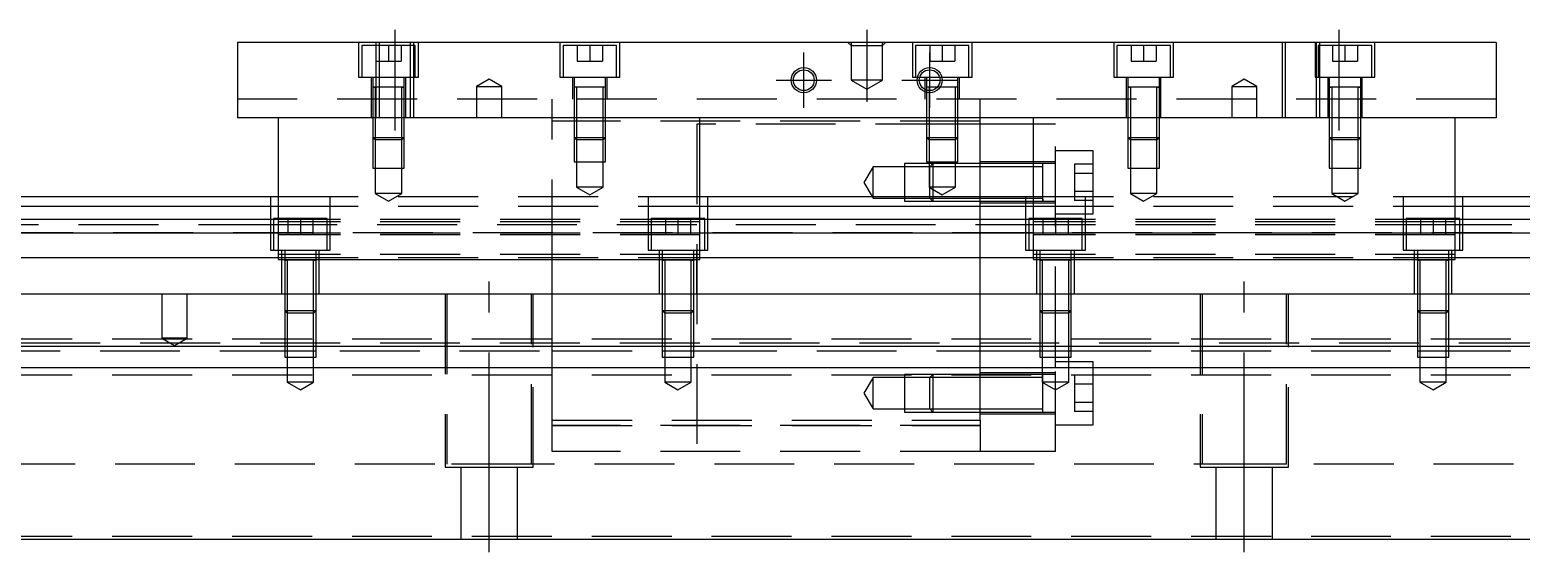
# Model space of a CAD drawing. Extents: x -20 to 923, y -307 to 102.
# Drawn here: x 217 to 454, y -242.8 to -159.8 of the extents above; entities that cross this region are included whole.
import ezdxf

# ---------------------------------------------------------------- set-up
doc = ezdxf.new("R2010")
doc.units = 0
doc.linetypes.add('CENTER', pattern=[50.8, 31.75, -6.35, 6.35, -6.35])
doc.linetypes.add('DASHED', pattern=[19.05, 12.7, -6.35])
doc.layers.get('0').update_dxf_attribs({"linetype": 'CONTINUOUS'})
doc.layers.add('CENTER', color=1, linetype='CENTER')

msp = doc.modelspace()

# ---------------------------------------------------------------- linework, layer by layer
at = {"color": 7, "linetype": 'CONTINUOUS'}
for p, q in [((250, -161.76), (250, -173.76)), ((450, -161.76), (250, -161.76)), ((450, -161.76), (450, -173.76)), ((450, -173.76), (250, -173.76)), ((256.5, -196.26), (256.5, -173.76)), ((323.5, -196.26), (323.5, -173.76)), ((368, -186.26), (368, -173.76)), ((376.5, -174.76), (368, -174.76)), ((376.5, -196.26), (376.5, -173.76)), ((443.5, -196.26), (443.5, -173.76)), ((0, -186.26), (256.5, -186.26)), ((323.5, -186.26), (376.5, -186.26)), ((443.5, -186.26), (700, -186.26)), ((0, -187.799608), (256.5, -187.799608)), ((323.5, -187.799608), (376.5, -187.799608)), ((443.5, -187.799608), (700, -187.799608)), ((256.5, -189.88154), (0, -189.88154)), ((376.5, -189.88154), (323.5, -189.88154)), ((700, -189.88154), (443.5, -189.88154)), ((256.5, -192.096666), (0, -192.096666)), ((376.5, -192.096666), (323.5, -192.096666)), ((700, -192.096666), (443.5, -192.096666)), ((0, -195.941934), (256.5, -195.941934)), ((256.5, -196.26), (323.5, -196.26)), ((323.5, -195.941934), (376.5, -195.941934)), ((376.5, -196.26), (443.5, -196.26)), ((443.5, -195.941934), (700, -195.941934)), ((700, -201.76), (0, -201.76)), ((700, -210.06), (0, -210.06)), ((700, -213.46), (0, -213.46)), ((700, -240.76), (0, -240.76))]:
    msp.add_line(p, q, dxfattribs=at)
at = {"color": 3, "linetype": 'DASHED'}
for p, q in [((269.25, -161.76), (269.25, -167.26)), ((278.25, -162.26), (269.75, -162.26)), ((269.75, -162.26), (269.75, -167.26)), ((272, -162.26), (272, -164.76)), ((272.000006, -161.76), (272.000006, -162.26)), ((272.000006, -162.26), (272.000006, -167.26)), ((272.5, -161.76), (272.5, -173.76)), ((274, -162.26), (274, -164.76)), ((276, -162.26), (276, -164.76)), ((277.5, -173.76), (277.5, -161.76)), ((277.999994, -173.76), (277.999994, -161.76)), ((278.25, -167.26), (278.25, -162.26)), ((278.75, -167.26), (278.75, -161.76)), ((301.25, -161.76), (301.25, -167.26)), ((302.999994, -162.26), (301.75, -162.26)), ((301.75, -162.26), (301.75, -167.26)), ((310.25, -162.26), (302.999994, -162.26)), ((304, -162.26), (304, -164.76)), ((306, -162.26), (306, -164.76)), ((308, -162.26), (308, -164.76)), ((310.25, -167.26), (310.25, -162.26)), ((310.75, -167.26), (310.75, -161.76)), ((347.5, -162.26), (347, -161.76)), ((347.5, -161.76), (347.5, -167.76)), ((347.5, -162.26), (352.5, -162.26)), ((352.5, -167.76), (352.5, -161.76)), ((352.5, -162.26), (353, -161.76)), ((357.25, -161.76), (357.25, -167.26)), ((366.25, -162.26), (357.75, -162.26)), ((357.75, -162.26), (357.75, -167.26)), ((360, -162.26), (360, -164.76)), ((362, -162.26), (362, -164.76)), ((364, -162.26), (364, -164.76)), ((366.25, -167.26), (366.25, -162.26)), ((366.75, -167.26), (366.75, -161.76)), ((389.25, -161.76), (389.25, -167.26)), ((398.25, -162.26), (389.75, -162.26)), ((389.75, -162.26), (389.75, -167.26)), ((392, -162.26), (392, -164.76)), ((394, -162.26), (394, -164.76)), ((396, -162.26), (396, -164.76)), ((398.25, -167.26), (398.25, -162.26)), ((398.75, -167.26), (398.75, -161.76)), ((416.000006, -161.76), (416.000006, -173.76)), ((416.5, -161.76), (416.5, -173.76)), ((421.25, -161.76), (421.25, -167.26)), ((421.5, -173.76), (421.5, -161.76)), ((430.25, -162.26), (421.75, -162.26)), ((421.75, -162.26), (421.75, -167.26)), ((421.999994, -162.26), (421.999994, -161.76)), ((421.999994, -167.26), (421.999994, -162.26)), ((424, -162.26), (424, -164.76)), ((426, -162.26), (426, -164.76)), ((428, -162.26), (428, -164.76)), ((430.25, -167.26), (430.25, -162.26)), ((430.75, -167.26), (430.75, -161.76)), ((272, -164.76), (274, -164.76)), ((274, -164.76), (276, -164.76)), ((304, -164.76), (306, -164.76)), ((306, -164.76), (308, -164.76)), ((360, -164.76), (362, -164.76)), ((362, -164.76), (364, -164.76)), ((392, -164.76), (394, -164.76)), ((394, -164.76), (396, -164.76)), ((424, -164.76), (426, -164.76)), ((426, -164.76), (428, -164.76)), ((269.25, -167.26), (278.75, -167.26)), ((271.25, -167.26), (271.25, -173.76)), ((271.5, -167.26), (271.5, -168.86)), ((272.000006, -167.26), (272.000006, -173.76)), ((276.5, -168.86), (276.5, -167.26)), ((276.75, -173.76), (276.75, -167.26)), ((290, -167.6053), (288, -168.76)), ((292, -168.76), (290, -167.6053)), ((301.25, -167.26), (310.75, -167.26)), ((303.25, -167.26), (303.25, -170.76)), ((303.5, -167.26), (303.5, -168.86)), ((308.5, -168.86), (308.5, -167.26)), ((308.75, -170.76), (308.75, -167.26)), ((352.5, -167.76), (347.5, -167.76)), ((347.5, -167.76), (350, -169.203376)), ((350, -169.203376), (352.5, -167.76)), ((357.25, -167.26), (366.75, -167.26)), ((359.25, -167.26), (359.25, -170.76)), ((359.5, -167.26), (359.5, -168.86)), ((364.5, -168.86), (364.5, -167.26)), ((364.75, -170.76), (364.75, -167.26)), ((389.25, -167.26), (398.75, -167.26)), ((391.25, -167.26), (391.25, -173.76)), ((391.5, -167.26), (391.5, -168.86)), ((396.5, -168.86), (396.5, -167.26)), ((396.75, -173.76), (396.75, -167.26)), ((410, -167.6053), (408, -168.76)), ((412, -168.76), (410, -167.6053)), ((421.25, -167.26), (430.75, -167.26)), ((421.999994, -173.76), (421.999994, -167.26)), ((423.25, -167.26), (423.25, -173.76)), ((423.5, -167.26), (423.5, -168.86)), ((428.5, -168.86), (428.5, -167.26)), ((428.75, -173.76), (428.75, -167.26)), ((271.5, -168.855), (271.5, -168.86)), ((271.5, -168.86), (271.757448, -168.86)), ((271.757468, -168.86), (271.5, -168.86)), ((271.5, -168.86), (271.5, -173.75998)), ((271.5, -168.86), (271.5, -168.865)), ((276.242552, -168.86), (271.757468, -168.86)), ((271.9, -168.86), (271.9, -173.75998)), ((276.1, -173.75998), (276.1, -168.86)), ((276.5, -168.86), (276.242552, -168.86)), ((276.242602, -168.86), (276.5, -168.86)), ((276.5, -168.86), (276.5, -168.855)), ((276.5, -173.75998), (276.5, -168.86)), ((276.5, -168.865), (276.5, -168.86)), ((288, -168.76), (290, -168.76)), ((288, -168.76), (288, -173.76)), ((290, -168.76), (292, -168.76)), ((292, -173.76), (292, -168.76)), ((303.5, -168.855), (303.5, -168.86)), ((303.757468, -168.86), (303.5, -168.86)), ((303.5, -168.86), (303.5, -168.865)), ((303.5, -168.86), (303.5, -170.75998)), ((308.5, -168.86), (303.757468, -168.86)), ((303.9, -168.86), (303.9, -170.75998)), ((308.1, -170.75998), (308.1, -168.86)), ((308.5, -168.86), (308.5, -168.855)), ((308.5, -168.865), (308.5, -168.86)), ((308.5, -170.75998), (308.5, -168.86)), ((359.5, -168.855), (359.5, -168.86)), ((359.757468, -168.86), (359.5, -168.86)), ((359.5, -168.86), (359.5, -169.332418)), ((359.5, -168.86), (359.5, -168.865)), ((359.5, -169.332418), (359.5, -169.696492)), ((359.5, -169.696492), (359.5, -170.75998)), ((361.229562, -168.86), (359.757468, -168.86)), ((359.9, -168.86), (359.9, -169.406966)), ((359.9, -169.406966), (359.9, -169.757498)), ((359.9, -169.757498), (359.9, -170.75998)), ((361.669968, -168.86), (361.229562, -168.86)), ((361.67033, -168.86), (361.229838, -168.86)), ((364.242552, -168.86), (361.669968, -168.86)), ((364.1, -170.75998), (364.1, -168.86)), ((364.5, -168.86), (364.242552, -168.86)), ((364.5, -168.86), (364.5, -168.855)), ((364.5, -170.75998), (364.5, -168.86)), ((364.5, -168.865), (364.5, -168.86)), ((391.5, -168.855), (391.5, -168.86)), ((391.5, -168.86), (391.757448, -168.86)), ((391.757468, -168.86), (391.5, -168.86)), ((391.5, -168.86), (391.5, -173.75998)), ((391.5, -168.86), (391.5, -168.865)), ((396.242552, -168.86), (391.757468, -168.86)), ((391.9, -168.86), (391.9, -173.75998)), ((396.1, -173.75998), (396.1, -168.86)), ((396.5, -168.86), (396.242552, -168.86)), ((396.242602, -168.86), (396.5, -168.86)), ((396.5, -168.86), (396.5, -168.855)), ((396.5, -173.75998), (396.5, -168.86)), ((396.5, -168.865), (396.5, -168.86)), ((408, -168.76), (410, -168.76)), ((408, -168.76), (408, -173.76)), ((410, -168.76), (412, -168.76)), ((412, -173.76), (412, -168.76)), ((423.5, -168.855), (423.5, -168.86)), ((423.5, -168.86), (423.757448, -168.86)), ((423.757468, -168.86), (423.5, -168.86)), ((423.5, -168.86), (423.5, -168.865)), ((423.5, -168.86), (423.5, -173.75998)), ((428.242552, -168.86), (423.757468, -168.86)), ((423.9, -168.86), (423.9, -173.75998)), ((428.1, -173.75998), (428.1, -168.86)), ((428.5, -168.86), (428.242552, -168.86)), ((428.242602, -168.86), (428.5, -168.86)), ((428.5, -168.86), (428.5, -168.855)), ((428.5, -168.865), (428.5, -168.86)), ((428.5, -173.75998), (428.5, -168.86)), ((450, -170.76), (250, -170.76)), ((300, -173.76), (300, -170.76)), ((303.5, -170.76), (303.5, -173.76)), ((303.500006, -170.76), (303.500006, -173.76)), ((303.9, -170.76), (303.9, -173.76)), ((308.1, -173.76), (308.1, -170.76)), ((308.499994, -173.76), (308.499994, -170.76)), ((308.5, -173.76), (308.5, -170.76)), ((359.5, -170.76), (359.5, -176.86)), ((359.500006, -170.76), (359.500006, -176.86)), ((359.9, -170.76), (359.9, -177.26)), ((364.1, -173.76), (364.1, -170.76)), ((364.499994, -173.76), (364.499994, -170.76)), ((364.5, -173.76), (364.5, -170.76)), ((368, -173.76), (368, -170.76)), ((271.5, -173.76), (271.5, -176.86)), ((271.500006, -173.76), (271.500006, -176.860006)), ((271.9, -173.76), (271.9, -177.26)), ((276.1, -177.26), (276.1, -173.76)), ((276.499994, -176.860006), (276.499994, -173.76)), ((276.5, -176.86), (276.5, -173.76)), ((300, -196.26), (300, -173.76)), ((368, -174.26), (300, -174.26)), ((303.5, -173.76), (303.5, -176.86)), ((303.500006, -173.76), (303.500006, -176.860006)), ((303.9, -173.76), (303.9, -177.26)), ((308.1, -177.26), (308.1, -173.76)), ((308.499994, -176.860006), (308.499994, -173.76)), ((308.5, -176.86), (308.5, -173.76)), ((323, -174.76), (323, -226.76)), ((364.1, -174.76), (323, -174.76)), ((364.1, -177.26), (364.1, -173.76)), ((364.5, -174.76), (364.1, -174.76)), ((364.499994, -176.860006), (364.499994, -173.76)), ((364.5, -176.86), (364.5, -173.76)), ((368, -174.76), (364.5, -174.76)), ((380, -174.76), (376.5, -174.76)), ((380, -210.06), (380, -174.76)), ((391.5, -173.76), (391.5, -176.86)), ((391.500006, -173.76), (391.500006, -176.860006)), ((391.9, -173.76), (391.9, -177.26)), ((396.1, -177.26), (396.1, -173.76)), ((396.499994, -176.860006), (396.499994, -173.76)), ((396.5, -176.86), (396.5, -173.76)), ((423.5, -173.76), (423.5, -176.86)), ((423.500006, -173.76), (423.500006, -176.860006)), ((423.9, -173.76), (423.9, -177.26)), ((428.1, -177.26), (428.1, -173.76)), ((428.499994, -176.860006), (428.499994, -173.76)), ((428.5, -176.86), (428.5, -173.76)), ((271.5, -176.86), (276.5, -176.86)), ((271.5, -176.86), (271.9, -177.26)), ((271.500006, -176.86002), (271.500006, -181.76)), ((276.1, -177.26), (271.9, -177.26)), ((271.9, -177.26002), (271.9, -181.76)), ((276.1, -177.26), (276.5, -176.86)), ((276.1, -181.76), (276.1, -177.26002)), ((276.499994, -181.76), (276.499994, -176.86002)), ((303.5, -176.86), (308.5, -176.86)), ((303.5, -176.86), (303.9, -177.26)), ((303.500006, -176.86002), (303.500006, -180.76)), ((308.1, -177.26), (303.9, -177.26)), ((303.9, -177.26002), (303.9, -180.76)), ((308.1, -177.26), (308.5, -176.86)), ((308.1, -180.76), (308.1, -177.26002)), ((308.499994, -180.76), (308.499994, -176.86002)), ((359.5, -176.86), (364.5, -176.86)), ((359.5, -176.86), (359.9, -177.26)), ((359.500006, -176.86002), (359.500006, -180.76)), ((364.1, -177.26), (359.9, -177.26)), ((359.9, -177.26002), (359.9, -180.76)), ((364.1, -177.26), (364.5, -176.86)), ((364.1, -180.76), (364.1, -177.26002)), ((364.499994, -180.76), (364.499994, -176.86002)), ((391.5, -176.86), (396.5, -176.86)), ((391.5, -176.86), (391.9, -177.26)), ((391.500006, -176.86002), (391.500006, -181.76)), ((396.1, -177.26), (391.9, -177.26)), ((391.9, -177.26002), (391.9, -181.76)), ((396.1, -177.26), (396.5, -176.86)), ((396.1, -181.76), (396.1, -177.26002)), ((396.499994, -181.76), (396.499994, -176.86002)), ((423.5, -176.86), (428.5, -176.86)), ((423.5, -176.86), (423.9, -177.26)), ((423.500006, -176.86002), (423.500006, -181.76)), ((428.1, -177.26), (423.9, -177.26)), ((423.9, -177.26002), (423.9, -181.76)), ((428.1, -177.26), (428.5, -176.86)), ((428.1, -181.76), (428.1, -177.26002)), ((428.499994, -181.76), (428.499994, -176.86002)), ((386, -179.01), (380, -179.01)), ((386, -189.01), (386, -179.01)), ((271.500006, -181.76), (276.499994, -181.76)), ((271.9, -181.76), (271.9, -185.76)), ((276.1, -185.76), (276.1, -181.76)), ((303.500006, -180.76), (308.499994, -180.76)), ((303.9, -180.76), (303.9, -184.76)), ((308.1, -184.76), (308.1, -180.76)), ((351, -181.51), (349.556624, -184.01)), ((351, -186.51), (351, -181.51)), ((356, -181.51), (351, -181.51)), ((356, -181.010006), (356, -187.009994)), ((360.49998, -181.010006), (356, -181.010006)), ((359.99998, -181.51), (356, -181.51)), ((359.500006, -180.76), (364.499994, -180.76)), ((359.9, -180.76), (359.9, -184.76)), ((360.5, -181.01), (360, -181.51)), ((360, -186.51), (360, -181.51)), ((368, -181.51), (360, -181.51)), ((360.5, -181.01), (360.5, -187.01)), ((368, -181.01), (360.5, -181.01)), ((368, -181.010006), (360.5, -181.010006)), ((364.1, -184.76), (364.1, -180.76)), ((380, -180.76), (368, -180.76)), ((372.500006, -181.01), (368.00002, -181.01)), ((378, -181.51), (368.00002, -181.51)), ((377.499994, -181.01), (372.500006, -181.01)), ((378, -181.01), (377.499994, -181.01)), ((378, -181.01), (377.995, -181.01)), ((378, -181.359602), (378, -181.01)), ((378.005, -181.01), (378, -181.01)), ((380, -181.01), (378, -181.01)), ((378, -183.84997), (378, -181.359602)), ((383, -181.123248), (383, -182.566624)), ((386, -181.123248), (383, -181.123248)), ((391.500006, -181.76), (396.499994, -181.76)), ((391.9, -181.76), (391.9, -185.76)), ((396.1, -185.76), (396.1, -181.76)), ((423.500006, -181.76), (428.499994, -181.76)), ((423.9, -181.76), (423.9, -185.76)), ((428.1, -185.76), (428.1, -181.76)), ((308.1, -184.76), (303.9, -184.76)), ((303.9, -184.76), (306, -185.972436)), ((306, -185.972436), (308.1, -184.76)), ((349.556624, -184.01), (351, -186.51)), ((364.1, -184.76), (359.9, -184.76)), ((359.9, -184.76), (362, -185.972436)), ((362, -185.972436), (364.1, -184.76)), ((378, -184.21006), (378, -183.84997)), ((378, -186.66035), (378, -184.21006)), ((383, -182.566624), (383, -185.453376)), ((386, -182.566624), (383, -182.566624)), ((255.25, -186.26), (255.25, -194.76)), ((256.5, -186.26), (323.5, -186.26)), ((264.75, -194.76), (264.75, -186.26)), ((276.1, -185.76), (271.9, -185.76)), ((271.9, -185.76), (274, -186.972436)), ((274, -186.972436), (276.1, -185.76)), ((315.25, -186.26), (315.25, -194.76)), ((324.75, -194.76), (324.75, -186.26)), ((351, -186.51), (356, -186.51)), ((356, -186.51), (359.99998, -186.51)), ((356, -187.009994), (360.49998, -187.009994)), ((360, -186.51), (360.5, -187.01)), ((360, -186.51), (368, -186.51)), ((360.5, -187.009994), (368, -187.009994)), ((360.5, -187.01), (368, -187.01)), ((368, -196.26), (368, -186.26)), ((368.00002, -186.51), (378, -186.51)), ((368.00002, -187.01), (378.005, -187.01)), ((375.25, -186.26), (375.25, -194.76)), ((376.5, -186.26), (443.5, -186.26)), ((377.995, -187.01), (380, -187.01)), ((378, -187.01), (378, -186.66035)), ((378, -186.660398), (378, -187.01)), ((383, -185.453376), (383, -186.896752)), ((386, -185.453376), (383, -185.453376)), ((386, -186.896752), (383, -186.896752)), ((384.75, -194.76), (384.75, -186.26)), ((396.1, -185.76), (391.9, -185.76)), ((391.9, -185.76), (394, -186.972436)), ((394, -186.972436), (396.1, -185.76)), ((428.1, -185.76), (423.9, -185.76)), ((423.9, -185.76), (426, -186.972436)), ((426, -186.972436), (428.1, -185.76)), ((435.25, -186.26), (435.25, -194.76)), ((444.75, -194.76), (444.75, -186.26)), ((256.5, -187.799608), (323.5, -187.799608)), ((368, -187.26), (380, -187.26)), ((376.5, -187.799608), (443.5, -187.799608)), ((380, -189.01), (386, -189.01)), ((256.5, -190.76), (28, -190.76)), ((264.25, -189.76), (255.75, -189.76)), ((255.75, -189.76), (255.75, -194.76)), ((323.5, -189.88154), (256.5, -189.88154)), ((323.5, -190.28668), (256.5, -190.28668)), ((322.99998, -190.76), (256.5, -190.76)), ((258, -189.76), (258, -192.26)), ((260, -189.76), (260, -192.26)), ((262, -189.76), (262, -192.26)), ((264.25, -194.76), (264.25, -189.76)), ((324.25, -189.76), (315.75, -189.76)), ((315.75, -189.76), (315.75, -194.76)), ((318, -189.76), (318, -192.26)), ((320, -189.76), (320, -192.26)), ((322, -189.76), (322, -192.26)), ((380, -190.76), (323, -190.76)), ((324.25, -194.76), (324.25, -189.76)), ((384.25, -189.76), (375.75, -189.76)), ((375.75, -189.76), (375.75, -194.76)), ((443.5, -189.88154), (376.5, -189.88154)), ((443.5, -190.28668), (376.5, -190.28668)), ((378, -189.76), (378, -192.26)), ((380, -189.76), (380, -192.26)), ((443.5, -190.76), (380.00002, -190.76)), ((382, -189.76), (382, -192.26)), ((384.25, -194.76), (384.25, -189.76)), ((444.25, -189.76), (435.75, -189.76)), ((435.75, -189.76), (435.75, -194.76)), ((438, -189.76), (438, -192.26)), ((440, -189.76), (440, -192.26)), ((442, -189.76), (442, -192.26)), ((643, -190.76), (443.5, -190.76)), ((444.25, -194.76), (444.25, -189.76)), ((643, -192.01), (25, -192.01)), ((323.5, -192.096666), (256.5, -192.096666)), ((323.5, -192.34), (256.5, -192.34)), ((258, -192.26), (260, -192.26)), ((260, -192.26), (262, -192.26)), ((318, -192.26), (320, -192.26)), ((320, -192.26), (322, -192.26)), ((443.5, -192.096666), (376.5, -192.096666)), ((443.5, -192.34), (376.5, -192.34)), ((378, -192.26), (380, -192.26)), ((380, -192.26), (382, -192.26)), ((438, -192.26), (440, -192.26)), ((440, -192.26), (442, -192.26)), ((255.25, -194.76), (264.75, -194.76)), ((323.5, -195.437372), (256.5, -195.437372)), ((256.5, -195.941934), (323.5, -195.941934)), ((257, -194.76), (257, -201.76)), ((257.5, -194.76), (257.5, -196.36)), ((257.5, -196.355), (257.5, -196.36)), ((257.5, -196.36), (257.757448, -196.36)), ((257.757468, -196.36), (257.5, -196.36)), ((257.5, -196.36), (257.5, -196.365)), ((257.5, -196.36), (257.5, -201.75998)), ((262.242552, -196.36), (257.757468, -196.36)), ((257.9, -196.36), (257.9, -201.75998)), ((262.1, -201.75998), (262.1, -196.36)), ((262.5, -196.36), (262.242552, -196.36)), ((262.242602, -196.36), (262.5, -196.36)), ((262.5, -196.36), (262.5, -194.76)), ((262.5, -196.36), (262.5, -196.355)), ((262.5, -196.365), (262.5, -196.36)), ((262.5, -201.75998), (262.5, -196.36)), ((263, -201.76), (263, -194.76)), ((300, -201.76), (300, -196.26)), ((315.25, -194.76), (324.75, -194.76)), ((317, -194.76), (317, -201.76)), ((317.5, -194.76), (317.5, -196.36)), ((317.5, -196.355), (317.5, -196.36)), ((317.5, -196.36), (317.757448, -196.36)), ((317.757468, -196.36), (317.5, -196.36)), ((317.5, -196.36), (317.5, -196.365)), ((317.5, -196.36), (317.5, -201.75998)), ((322.242552, -196.36), (317.757468, -196.36)), ((317.9, -196.36), (317.9, -201.75998)), ((322.1, -201.75998), (322.1, -196.36)), ((322.5, -196.36), (322.242552, -196.36)), ((322.242602, -196.36), (322.5, -196.36)), ((322.5, -196.36), (322.5, -194.76)), ((322.5, -196.36), (322.5, -196.355)), ((322.5, -196.365), (322.5, -196.36)), ((322.5, -201.75998), (322.5, -196.36)), ((323, -201.76), (323, -194.76)), ((368, -201.76), (368, -196.26)), ((375.25, -194.76), (384.75, -194.76)), ((443.5, -195.437372), (376.5, -195.437372)), ((376.5, -195.941934), (443.5, -195.941934)), ((377, -194.76), (377, -201.76)), ((377.5, -194.76), (377.5, -196.36)), ((377.5, -196.355), (377.5, -196.36)), ((377.5, -196.36), (377.757448, -196.36)), ((377.757468, -196.36), (377.5, -196.36)), ((377.5, -196.36), (377.5, -196.365)), ((377.5, -196.36), (377.5, -201.75998)), ((382.242552, -196.36), (377.757468, -196.36)), ((377.9, -196.36), (377.9, -201.75998)), ((382.1, -201.75998), (382.1, -196.36)), ((382.5, -196.36), (382.242552, -196.36)), ((382.242602, -196.36), (382.5, -196.36)), ((382.5, -196.36), (382.5, -194.76)), ((382.5, -196.36), (382.5, -196.355)), ((382.5, -196.365), (382.5, -196.36)), ((382.5, -201.75998), (382.5, -196.36)), ((383, -201.76), (383, -194.76)), ((435.25, -194.76), (444.75, -194.76)), ((437, -194.76), (437, -201.76)), ((437.5, -194.76), (437.5, -196.36)), ((437.5, -196.355), (437.5, -196.36)), ((437.5, -196.36), (437.757448, -196.36)), ((437.757468, -196.36), (437.5, -196.36)), ((437.5, -196.36), (437.5, -196.365)), ((437.5, -196.36), (437.5, -201.75998)), ((442.242552, -196.36), (437.757468, -196.36)), ((437.9, -196.36), (437.9, -201.75998)), ((442.1, -201.75998), (442.1, -196.36)), ((442.5, -196.36), (442.242552, -196.36)), ((442.242602, -196.36), (442.5, -196.36)), ((442.5, -196.36), (442.5, -194.76)), ((442.5, -196.36), (442.5, -196.355)), ((442.5, -196.365), (442.5, -196.36)), ((442.5, -201.75998), (442.5, -196.36)), ((443, -201.76), (443, -194.76)), ((238, -201.76), (238, -208.76)), ((242, -208.76), (242, -201.76)), ((257.5, -201.76), (257.5, -204.36)), ((257.500006, -201.76), (257.500006, -204.360006)), ((257.9, -201.76), (257.9, -204.76)), ((262.1, -204.76), (262.1, -201.76)), ((262.499994, -204.360006), (262.499994, -201.76)), ((262.5, -204.36), (262.5, -201.76)), ((283, -201.76), (283, -229.26)), ((283.291796, -201.76), (283.291796, -228.76)), ((296.708204, -228.76), (296.708204, -201.76)), ((297, -229.26), (297, -201.76)), ((300, -210.06), (300, -201.76)), ((317.5, -201.76), (317.5, -204.36)), ((317.500006, -201.76), (317.500006, -204.360006)), ((317.9, -201.76), (317.9, -204.76)), ((322.1, -204.76), (322.1, -201.76)), ((322.499994, -204.360006), (322.499994, -201.76)), ((322.5, -204.36), (322.5, -201.76)), ((368, -210.06), (368, -201.76)), ((377.5, -201.76), (377.5, -204.36)), ((377.500006, -201.76), (377.500006, -204.360006)), ((377.9, -201.76), (377.9, -204.76)), ((382.1, -204.76), (382.1, -201.76)), ((382.499994, -204.360006), (382.499994, -201.76)), ((382.5, -204.36), (382.5, -201.76)), ((403, -201.76), (403, -229.26)), ((403.291796, -201.76), (403.291796, -228.76)), ((416.708204, -228.76), (416.708204, -201.76)), ((417, -229.26), (417, -201.76)), ((437.5, -201.76), (437.5, -204.36)), ((437.500006, -201.76), (437.500006, -204.360006)), ((437.9, -201.76), (437.9, -204.76)), ((442.1, -204.76), (442.1, -201.76)), ((442.499994, -204.360006), (442.499994, -201.76)), ((442.5, -204.36), (442.5, -201.76)), ((257.5, -204.36), (262.5, -204.36)), ((257.5, -204.36), (257.9, -204.76)), ((257.500006, -204.36002), (257.500006, -210.06)), ((262.1, -204.76), (257.9, -204.76)), ((257.9, -204.76002), (257.9, -211.76)), ((262.1, -204.76), (262.5, -204.36)), ((262.1, -211.76), (262.1, -204.76002)), ((262.499994, -210.06), (262.499994, -204.36002)), ((317.5, -204.36), (322.5, -204.36)), ((317.5, -204.36), (317.9, -204.76)), ((317.500006, -204.36002), (317.500006, -210.06)), ((322.1, -204.76), (317.9, -204.76)), ((317.9, -204.76002), (317.9, -211.76)), ((322.1, -204.76), (322.5, -204.36)), ((322.1, -211.76), (322.1, -204.76002)), ((322.499994, -210.06), (322.499994, -204.36002)), ((377.5, -204.36), (382.5, -204.36)), ((377.5, -204.36), (377.9, -204.76)), ((377.500006, -204.36002), (377.500006, -210.06)), ((382.1, -204.76), (377.9, -204.76)), ((377.9, -204.76002), (377.9, -211.76)), ((382.1, -204.76), (382.5, -204.36)), ((382.1, -211.76), (382.1, -204.76002)), ((382.499994, -210.06), (382.499994, -204.36002)), ((437.5, -204.36), (442.5, -204.36)), ((437.5, -204.36), (437.9, -204.76)), ((437.500006, -204.36002), (437.500006, -210.06)), ((442.1, -204.76), (437.9, -204.76)), ((437.9, -204.76002), (437.9, -211.76)), ((442.1, -204.76), (442.5, -204.36)), ((442.1, -211.76), (442.1, -204.76002)), ((442.499994, -210.06), (442.499994, -204.36002)), ((700, -208.91), (0, -208.91)), ((25, -209.51), (643, -209.51)), ((56.708204, -210.76), (300, -210.76)), ((242, -208.76), (238, -208.76)), ((238, -208.76), (240, -209.9147)), ((240, -209.9147), (242, -208.76)), ((257.500006, -210.06), (257.500006, -211.76)), ((257.500006, -210.76), (262.499994, -210.76)), ((262.499994, -211.76), (262.499994, -210.06)), ((300, -213.46), (300, -210.06)), ((300, -210.76), (322.99998, -210.76)), ((317.500006, -210.06), (317.500006, -211.76)), ((317.500006, -210.76), (322.499994, -210.76)), ((322.499994, -211.76), (322.499994, -210.06)), ((323, -210.759994), (368, -210.759994)), ((323, -210.76), (368, -210.76)), ((368, -213.46), (368, -210.06)), ((368, -210.759994), (377.500006, -210.759994)), ((368, -210.76), (377.500006, -210.76)), ((377.500006, -210.06), (377.500006, -211.76)), ((377.500006, -210.759994), (380, -210.759994)), ((377.500006, -210.76), (380, -210.76)), ((377.500006, -210.76), (382.499994, -210.76)), ((380, -211.76), (380, -210.06)), ((380.00002, -210.76), (382.499994, -210.76)), ((382.499994, -211.76), (382.499994, -210.06)), ((382.499994, -210.76), (643, -210.76)), ((437.500006, -210.06), (437.500006, -211.76)), ((437.500006, -210.76), (442.499994, -210.76)), ((442.499994, -211.76), (442.499994, -210.06)), ((257.500006, -211.76), (262.499994, -211.76)), ((257.9, -211.76), (257.9, -215.76)), ((262.1, -215.76), (262.1, -211.76)), ((317.500006, -211.76), (322.499994, -211.76)), ((317.9, -211.76), (317.9, -215.76)), ((322.1, -215.76), (322.1, -211.76)), ((377.500006, -211.76), (382.499994, -211.76)), ((377.9, -211.76), (377.9, -215.76)), ((380, -213.46), (380, -211.76)), ((386, -212.51), (380, -212.51)), ((382.1, -215.76), (382.1, -211.76)), ((386, -213.46), (386, -212.51)), ((437.500006, -211.76), (442.499994, -211.76)), ((437.9, -211.76), (437.9, -215.76)), ((442.1, -215.76), (442.1, -211.76)), ((700, -214.61), (0, -214.61)), ((300, -221.76), (300, -213.46)), ((351, -215.01), (349.556624, -217.51)), ((351, -220.01), (351, -215.01)), ((356, -215.01), (351, -215.01)), ((356, -214.510006), (356, -220.509994)), ((360.49998, -214.510006), (356, -214.510006)), ((359.99998, -215.01), (356, -215.01)), ((360.5, -214.51), (360, -215.01)), ((360, -220.01), (360, -215.01)), ((368, -215.01), (360, -215.01)), ((360.5, -214.51), (360.5, -220.51)), ((368, -214.51), (360.5, -214.51)), ((368, -214.510006), (360.5, -214.510006)), ((368, -221.76), (368, -213.46)), ((380, -214.26), (368, -214.26)), ((378, -214.51), (368.00002, -214.51)), ((378, -215.01), (368.00002, -215.01)), ((378, -214.51), (377.995, -214.51)), ((380, -214.51), (378, -214.51)), ((378.005, -214.51), (378, -214.51)), ((378, -217.34997), (378, -214.61)), ((380, -226.76), (380, -213.46)), ((383, -214.623248), (383, -216.066624)), ((386, -214.623248), (383, -214.623248)), ((386, -222.51), (386, -213.46)), ((262.1, -215.76), (257.9, -215.76)), ((257.9, -215.76), (260, -216.972436)), ((260, -216.972436), (262.1, -215.76)), ((322.1, -215.76), (317.9, -215.76)), ((317.9, -215.76), (320, -216.972436)), ((320, -216.972436), (322.1, -215.76)), ((349.556624, -217.51), (351, -220.01)), ((382.1, -215.76), (377.9, -215.76)), ((377.9, -215.76), (380, -216.972436)), ((378, -217.71006), (378, -217.34997)), ((378, -220.16035), (378, -217.71006)), ((380, -216.972436), (382.1, -215.76)), ((386, -216.066624), (383, -216.066624)), ((383, -216.066624), (383, -218.953376)), ((442.1, -215.76), (437.9, -215.76)), ((437.9, -215.76), (440, -216.972436)), ((440, -216.972436), (442.1, -215.76)), ((351, -220.01), (356, -220.01)), ((356, -220.01), (359.99998, -220.01)), ((360, -220.01), (368, -220.01)), ((360, -220.01), (360.5, -220.51)), ((368.00002, -220.01), (378, -220.01)), ((378, -220.51), (378, -220.16035)), ((383, -218.953376), (383, -220.396752)), ((386, -218.953376), (383, -218.953376)), ((386, -220.396752), (383, -220.396752)), ((300, -221.76), (368, -221.76)), ((300, -226.76), (300, -221.76)), ((300, -222.606052), (368, -222.606052)), ((368, -222.606052), (300, -222.606052)), ((356, -220.509994), (360.49998, -220.509994)), ((360.5, -220.509994), (368, -220.509994)), ((360.5, -220.51), (368, -220.51)), ((368, -220.76), (380, -220.76)), ((368, -221.76), (368, -226.76)), ((368.00002, -220.51), (378, -220.51)), ((377.995, -220.51), (378, -220.51)), ((378, -220.51), (380, -220.51)), ((378, -220.51), (378.005, -220.51)), ((380, -222.51), (386, -222.51)), ((368, -226.76), (300, -226.76)), ((380, -226.76), (368, -226.76)), ((643.291796, -228.76), (0, -228.76)), ((283, -229.26), (290, -229.26)), ((296.708204, -228.76), (283.291796, -228.76)), ((285.5, -229.26), (285.5, -240.76)), ((290, -229.26), (297, -229.26)), ((294.5, -240.76), (294.5, -229.26)), ((403, -229.26), (410, -229.26)), ((416.708204, -228.76), (403.291796, -228.76)), ((405.5, -229.26), (405.5, -240.76)), ((410, -229.26), (417, -229.26)), ((414.5, -240.76), (414.5, -229.26)), ((700, -240.26), (6.499992, -240.26))]:
    msp.add_line(p, q, dxfattribs=at)
at = {"color": 3, "linetype": 'CONTINUOUS'}
for centre in [(340, -167.76), (360, -167.76)]:
    msp.add_circle(centre, 2, dxfattribs=at)
at = {"color": 7, "linetype": 'CONTINUOUS'}
for centre in [(340, -167.76), (360, -167.76)]:
    msp.add_circle(centre, 1.65, dxfattribs=at)
at = {"layer": 'CENTER', "color": 1, "linetype": 'CENTER'}
for p, q in [((275, -159.76), (275, -175.76)), ((350, -159.76), (350, -171.203376)), ((425, -159.76), (425, -175.76)), ((340, -172.16), (340, -163.36)), ((360, -172.16), (360, -163.36)), ((335.6, -167.76), (344.4, -167.76)), ((355.6, -167.76), (364.4, -167.76)), ((290, -242.76), (290, -199.76)), ((410, -242.76), (410, -199.76))]:
    msp.add_line(p, q, dxfattribs=at)

doc.saveas('drawing.dxf')
